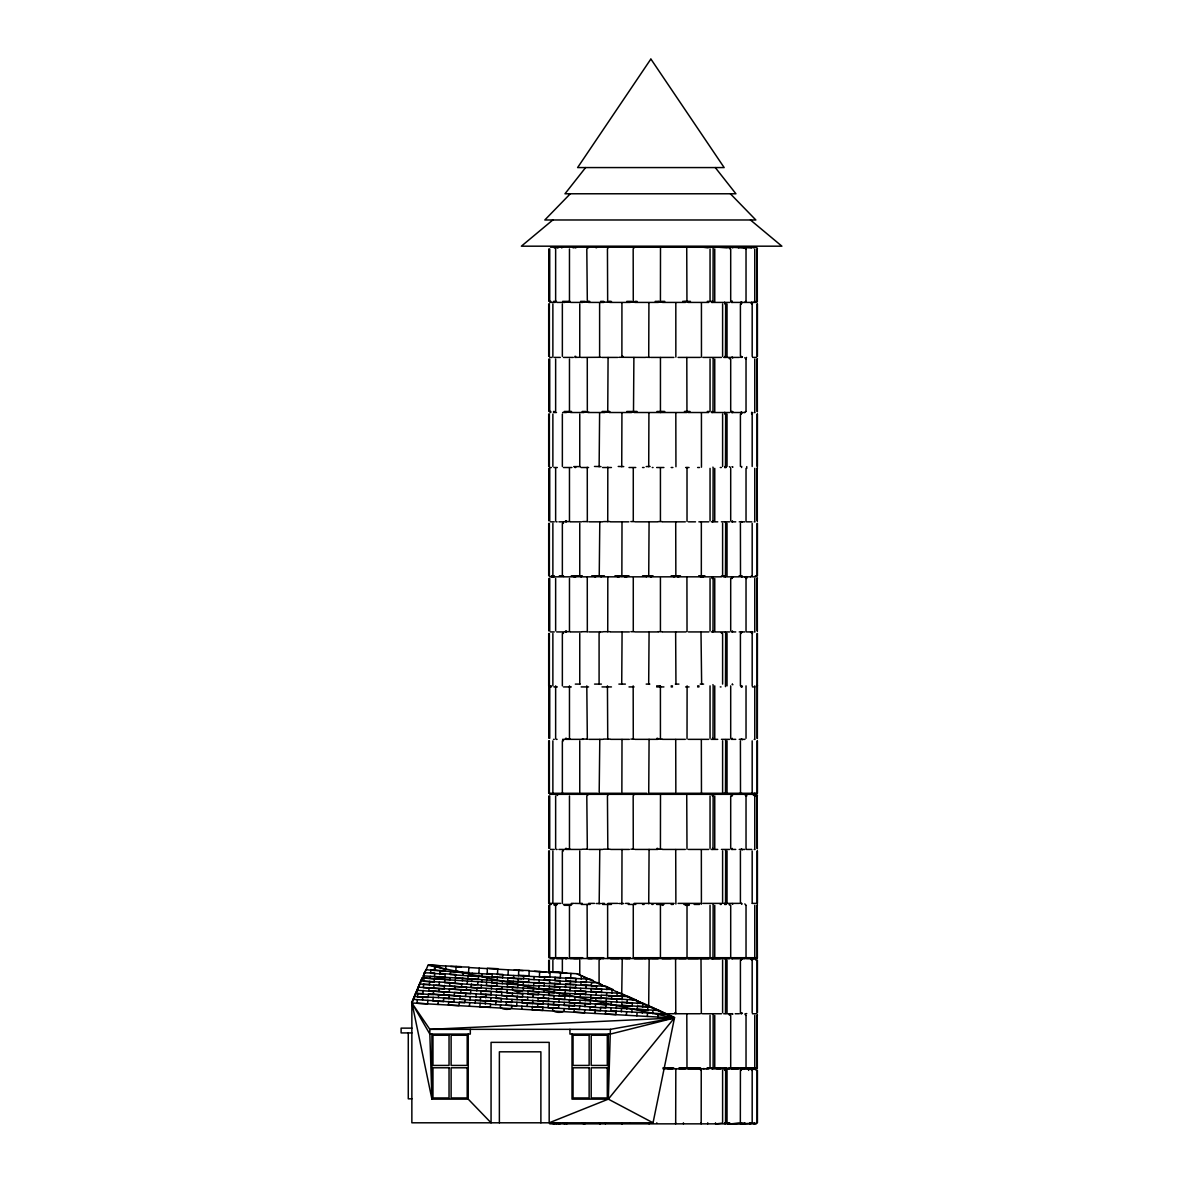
<?xml version="1.0" encoding="UTF-8"?>
<svg xmlns="http://www.w3.org/2000/svg" width="1183" height="1183" viewBox="0 0 1183 1183"><rect width="100%" height="100%" fill="white"/><g stroke="black" fill="none" stroke-linecap="round" stroke-linejoin="round"><path stroke-width="1.5" d="M660.425 467.699L660.425 521.319M660.425 577.792L660.425 631.411M660.425 904.611L660.425 958.23M423.277 975.738L425.88 969.705L434.841 970.518C431.706 960.108 447.618 974.836 445.636 966.127M435.152 965.624L435.078 966.703M440.239 965.816L429.784 964.84L433.229 965.831M455.766 971.864L455.839 970.681L463.189 972.722L430.893 969.735L430.568 973.239L445.119 974.26M456.106 966.822L468.882 967.088L468.557 973.018M585.289 1000.3L643.833 1003.539L674.561 1017.498L653.046 1122.8L411.861 1122.8L411.861 1002.962L428.054 965.18L461.193 966.644M478.686 976.581L450.339 974.615L450.531 971.45L468.586 972.544M472.239 973.225L472.061 975.65M478.893 973.579L479.189 968.138M482.191 973.757L482.028 976.818M486.938 977.084L486.775 979.982M487.115 974.023L487.426 968.138L497.777 968.729L497.451 974.585M492.054 977.365L492.246 973.831M497.318 977.188L497.126 980.663M502.627 977.942L502.819 974.408L487.13 973.55M507.684 981.284L507.877 977.942L518.331 978.504M508.025 975.162L508.306 969.809L489.126 968.714M513.363 981.313L513.185 984.049M513.511 978.533L513.673 975.472M518.139 981.86L518.331 978.326L528.786 978.888L528.594 982.422M518.479 975.724L518.79 969.942M523.211 985.202L523.404 981.668M523.537 979.08L523.729 975.546M528.269 988.293L528.431 985.395M528.934 976.286L529.245 970.533L514.117 970.134M533.666 985.764L533.829 982.615L544.284 983.177L544.121 986.341M533.991 979.642L534.154 976.581M539.049 982.984L539.226 979.923M539.389 976.862L539.67 971.509M575.322 991.103L538.753 988.456M543.973 988.929L543.781 992.3M544.446 980.204L544.638 976.67L560.328 977.528M545.747 971.953L534.45 971.302M549.178 989.683L549.37 986.149M549.504 983.561L549.696 980.027M554.428 989.491L554.236 992.981L496.668 988.751L496.461 992.256M554.576 986.903L554.768 983.369M555.093 977.232L554.901 980.766L586.265 982.467L586.443 979.406M556.306 972.086L566.834 973.151M559.633 990.245L559.825 986.711M559.958 984.123L560.15 980.589L544.476 979.731M560.298 977.986L560.609 972.337L550.154 971.731L549.844 977.335L539.389 976.759M565.134 993.616L565.326 990.082M565.459 987.494L565.651 983.96L575.677 984.507L575.485 988.042M565.799 981.358L565.992 977.823L576.003 978.371L575.81 981.905M569.186 1005.358L568.993 1008.877L579.478 1009.483L579.7 1005.964L506.442 1001.661L506.235 1005.239L516.69 1005.846L516.912 1002.267M569.511 999.339L569.319 1002.8L590.317 1004.056L590.524 1000.626L569.481 999.812M569.644 996.87L569.807 993.868M569.969 990.807L570.162 987.273M570.31 984.685L570.502 981.151M570.635 978.548L570.916 973.387M575.145 994.164L575.337 990.629L585.792 991.191L585.6 994.726M580.217 997.506L580.409 993.986M580.542 991.384L580.705 988.323M580.883 985.262L581.06 981.727L591.53 982.289L591.337 985.823L605.43 986.09L613.105 989.58L570.147 987.746M581.208 979.125L581.385 975.753M585.437 997.801L585.26 1000.774M585.94 988.604L586.132 985.069M590.672 998.082L590.835 994.918M590.997 991.945L591.189 988.411L601.644 988.988L601.452 992.522M595.907 998.275L595.729 1001.41M596.055 995.302L596.247 991.768M596.395 989.165L596.557 986.016L586.103 985.439M600.949 1001.705L600.801 1004.219M601.127 998.644L601.319 995.11L622.228 996.249L622.036 999.783M601.792 986.385L601.866 985.055M606.184 1001.986L606.376 998.467M606.509 995.864L606.687 992.803M606.849 989.742L606.983 987.376M611.419 1002.178L611.241 1005.313M611.581 999.117L611.774 995.672M611.907 993.084L612.069 990.023M616.639 1002.563L616.831 999.029M616.964 996.426L617.215 992.019M621.696 1005.905L621.888 1002.371L632.343 1002.947L632.151 1006.482M626.96 1005.727L626.753 1009.217M627.094 1003.125L627.256 1000.064M632.491 1000.345L632.565 998.999M637.223 1009.824L637.415 1006.289L647.87 1006.851L647.678 1010.386M637.548 1003.687L637.681 1001.321M642.473 1009.631L642.265 1013.121M642.606 1007.044L642.783 1003.983M652.898 1010.666L652.735 1013.727M657.778 1017.04L657.94 1014.023M663.19 1014.304L663.264 1012.944M411.876 1002.489L431.913 1099.14L468.231 1099.14L491.063 1122.8L491.063 1042.356L549.178 1042.356L549.178 1122.8L608.328 1099.14L674.34 1017.986L576.949 973.742L551.662 972.293M443.448 1001.587L432.978 1000.981L433.2 997.343L454.124 998.585L453.917 1002.105L413.237 999.369M417.717 993.705L433.362 994.652M449.851 982.585L421.296 981.018M422.642 977.897L434.338 978.844M422.553 999.916L422.76 996.737M423.78 978.06L423.958 974.94M415.425 993.395L422.982 993.557M433.555 991.472L416.771 990.275M423.573 984.478L444.409 985.823M461.074 989.742L449.466 989.018L449.259 992.345L428.823 990.718M429.133 987.554L428.793 991.191M419.462 984.034L429.444 984.389M429.754 981.225L429.414 984.862M430.065 978.06L430.257 976.3M433.2 997.343L414.065 996.515M433.762 988.308L433.954 985.143M434.146 981.994L423.78 981.284L424.253 974.274M438.242 1000.818L438.021 1004.456M438.435 997.653L438.612 994.681M438.804 991.517L438.997 988.544M439.204 985.025L439.381 982.26M439.573 979.125L439.736 976.448M478.716 976.108L478.302 979.435L455.396 977.942L455.603 974.511L439.913 973.417M443.832 995.273L444.024 992.019M444.793 979.598L496.993 982.881L496.801 986.252M448.682 1001.897L464.608 1002.814L465.052 999.221L443.64 998.437M460.217 996.263L428.512 993.883L428.172 997.52L417.51 996.899L417.747 993.232M425.51 978.208L450.043 979.494M454.316 995.435L433.377 994.371L433.584 991.014M454.701 989.343L454.878 986.223M475.995 984.833L444.601 982.703L444.823 979.125M459.817 998.91L460.246 995.79M460.645 993.143L470.509 993.735L470.804 990.171L461.089 989.565L460.66 992.862L433.584 991.191M476.749 990.925L477.163 987.864L449.644 986.164L449.851 982.777L461.888 983.872M462.657 977.942L462.302 980.855M463.041 975.029L463.396 972.485M465.451 996.574L465.88 993.365M466.309 989.89L466.708 987.184L435.699 985.262M467.122 984.138L467.522 981.225M467.847 978.755L468.276 975.384L521.792 978.977M470.243 996.766L469.962 999.975M471.307 984.522L539.966 989.18M471.81 978.533L471.559 981.52M475.078 1003.332L475.492 1000.212L485.503 1000.803L485.296 1004.027M475.921 997.106L476.335 994.001M477.178 987.494L501.932 989.58L502.124 986.607M477.592 984.478L477.962 981.979M490.339 1007.458L490.546 1003.849L459.403 1002.045L458.945 1005.654L448.49 1005.062L448.697 1001.424M480.328 1000.596L501.193 1001.824L501.4 998.26L480.579 997.003L480.328 1000.596L461.533 999.487M480.993 991.28L491.256 991.458L491.049 995.007M485.518 1000.434L511.766 1002.445L512.002 999.354M574.982 997.195L574.805 1000.138L454.509 992.478L454.302 995.909L485.71 997.313M485.902 994.208L485.681 997.787M486.095 991.132L486.243 988.559M490.694 1001.202L490.901 997.624M491.403 988.884L491.61 985.424M491.891 980.323L491.744 982.984L538.886 986.045M495.751 1004.633L495.958 1001.04M496.283 995.317L496.106 998.408L525.799 1000.182M501.001 1004.929C496.594 1010.045 515.049 1011.361 511.529 1005.446M506.827 995.495L506.605 999.043M510.642 993.158L507.004 992.448M507.522 984.108L518.006 984.404L528.372 986.607M512.239 996.293L512.476 993.262M517.282 996.13L517.075 999.665M601.289 995.495L549.03 992.167L548.823 995.554L564.942 996.101L564.646 999.517L553.881 998.851L554.088 995.406L517.474 993.114M517.622 990.6L517.444 993.572M522.309 999.975L651.522 1007.029M522.679 993.912L496.49 991.783M523.034 988.027C526.509 993.276 508.941 992.493 512.949 987.258M527.381 1002.888L527.16 1006.452M527.559 999.827L527.722 997.254M528.091 991.28L538.546 991.96M532.394 1006.748L542.849 1007.354M532.587 1003.672L522.117 1003.051L522.339 999.502M532.956 997.476L533.149 994.474M533.341 991.147L533.489 988.737M537.644 1006.585L537.821 1003.879M538.191 997.89L548.646 998.526M543.426 997.92L543.603 995.125M548.276 1004.589L558.746 1005.21M553.348 1007.487C548.823 1013.447 567.322 1014.097 563.862 1008.581M553.54 1004.426L553.703 1001.764M558.938 1002.075L559.13 998.703M608.254 995.953L628.469 996.559L636.158 1000.049L559.322 995.746M564.395 1002.504L564.128 1005.52L574.435 1006.038L574.627 1003.021M579.7 1005.964L595.36 1007.369L595.567 1003.894L606.007 1005.003M579.847 1003.421L580.04 1000.448M584.713 1009.779L584.52 1012.84L574.066 1012.145L574.258 1009.084M585.112 1003.273L584.905 1006.748M590.125 1007.058L605.829 1007.975L606.036 1004.53M595.212 1009.927L594.99 1013.447M616.106 1011.598L490.516 1004.323M666.887 1014.008L610.901 1010.829M668.247 1017.631L668.306 1015.236M435.078 966.615L434.856 970.415L438.331 970.696M434.146 981.89L434.368 978.371M439.884 973.89L440.091 970.444M443.448 1001.498L443.669 997.964M444.438 985.365L444.216 988.973L423.366 987.657L423.603 984.005M445.148 973.786L444.926 977.262L434.472 976.567L434.693 973.062L424.313 972.81M445.444 968.833L445.296 971.332L440.076 970.829M450.693 966.511L461.163 967.117M448.875 998.748L449.096 995.11M450.013 979.968L450.161 977.602M455.056 983.413L455.278 979.879M486.642 982.141L486.435 985.543L496.83 985.779M502.302 983.738L502.464 981.003L573.873 984.877M506.989 992.921L507.196 989.446M507.551 983.65L507.344 986.962L517.814 987.583L518.006 984.404M521.733 1009.247L521.925 1006.141M522.709 993.439L522.487 996.929L501.562 995.642L501.784 992.123L418.117 987.154M528.121 990.807L527.914 994.238L538.369 994.888L538.576 991.487M532.424 1006.275L532.202 1009.853L542.672 1010.445L542.879 1006.881M532.794 1000.138L532.587 1003.568L543.056 1004.19L543.234 1001.143M538.206 997.609L537.999 1000.922L548.468 1001.543L548.661 998.245M538.723 989.106L538.916 985.587L575.515 987.568M548.306 1004.116L548.084 1007.665L558.553 1008.271L558.76 1004.737M559.293 996.219L559.485 992.892M590.154 1006.585L589.947 1010.09L600.417 1010.696L600.624 1007.206L659.197 1010.519M605.666 1010.533L605.459 1014.038L615.914 1014.644L616.136 1011.14M610.872 1011.302L611.064 1008.286M616.284 1008.596L616.476 1005.58M621.341 1011.909L621.519 1008.907M626.384 1015.236L626.576 1012.204M631.811 1012.515L631.988 1009.528M636.853 1015.842L637.031 1012.811M647.323 1016.434L647.5 1013.432M656.905 1123.199L656.787 1122.8M417.333 999.605L417.096 1003.258L427.551 1003.864L427.891 1000.226M417.924 990.526L418.057 988.618M422.952 994.016L423.189 990.378M675.937 466.738L675.818 412.971M757.224 301.369L757.224 248.962L757.312 301.769M757.224 411.462L757.224 359.055L757.357 411.743M757.224 520.786L757.224 468.379L757.312 521.185M757.224 630.894L757.224 578.472L757.357 631.16M757.416 633.467L757.357 738.562M757.224 848.388L757.224 795.982L757.312 848.788M757.224 957.712L757.224 905.306L757.357 957.979M757.224 1067.805L757.224 1015.398L757.312 1068.205M455.81 971.154L456.135 966.348M480.135 1003.243L479.884 1006.851L490.368 1006.984M481.023 990.822L480.771 994.371L491.078 994.533M481.451 984.729L481.215 988.219L471.041 987.465L471.337 984.049M481.629 982.245L481.821 979.672M660.454 357.517L660.439 412.379M469.414 1006.26L469.681 1003.11M753.926 957.712L753.379 958.541M753.926 1067.805L753.231 1068.722M755.833 793.423L755.138 794.192M563.256 523.374L563.611 522.472M563.256 633.467L563.611 632.58M563.256 740.869L563.611 739.981M563.256 850.976L563.611 850.089M745.867 301.369L744.699 302.375M745.867 411.462L744.699 412.483M745.867 957.712L745.246 958.541M745.867 1067.805L745.083 1068.722M660.498 794.207L660.425 848.921M751.796 575.781L750.628 576.742M751.767 793.423L750.85 794.192M461.474 986.844L461.902 983.591M687.027 521.422L687.012 467.492M687.027 631.53L686.924 577.215M687.027 738.931L687.101 685.874M687.027 958.348L687.012 904.404M675.877 904.019L675.715 849.557M633.275 467.699L633.275 521.319M633.275 577.792L633.275 631.411M633.275 904.611L633.275 958.23M660.498 247.188L660.425 301.887M686.998 849.128L686.731 794.34M686.998 1068.545L686.805 1013.861M675.848 357.103L675.818 302.863M675.848 576.52L675.715 521.954M675.848 794.03L675.715 739.464M621.933 302.685L621.888 357.192M621.933 412.793L621.74 466.738M607.618 904.404L607.663 958.452M648.92 302.685L648.728 356.763M648.92 412.793L648.713 466.738M686.953 302.197L686.731 247.306M686.953 412.305L686.805 357.517M725.534 904.019L725.667 850.976A1.774 1.05 -90 0 0 725.356 849.719M725.534 1123.436L725.667 1070.393A1.774 1.05 -90 0 0 725.356 1069.136M722.103 575.781L721.216 576.298M713.009 302.109L713.157 248.962A1.774 0.828 -90 0 0 712.92 247.705M713.009 412.216L713.157 359.055A1.774 0.828 -90 0 0 712.92 357.798M713.009 521.526L713.157 468.379A1.774 0.828 -90 0 0 712.92 467.122M713.009 631.633L713.157 578.472A1.774 0.828 -90 0 0 712.92 577.215M713.009 739.035L713.157 685.874A1.774 0.828 -90 0 0 712.92 684.617M713.009 849.128L713.157 795.982A1.774 0.828 -90 0 0 712.92 794.725M713.009 958.452L713.157 905.306A1.774 0.828 -90 0 0 712.92 904.034M424.386 972.633L423.558 975.857L502.464 981.003M411.566 1002.844L422.154 977.794L411.861 1002.962L674.34 1017.986L610.398 1034.075L569.94 1034.075L569.94 1029.343M622.007 521.954L621.859 576.52M622.081 631.929L621.726 684.07M622.007 739.464L621.859 794.03M622.007 849.557L621.859 904.123M576.949 973.742L589.888 979.494M597.74 982.6L591.5 982.762M649.083 631.929L648.683 684.07M649.083 739.331L648.728 793.689M675.774 1013.609L675.582 958.644M701.46 357.103L701.43 302.863M701.46 467.196L701.43 412.971M701.46 794.03L701.342 739.612M729.083 1123.199L728.003 1123.85M756.174 247.306L550.524 247.188M756.174 794.34L756.706 794.562A1.804 1.804 0 0 0 755.612 794.192L755.612 795.982M752.181 302.404L752.418 303.957M725.475 357.103L725.667 303.957A1.774 1.05 -90 0 0 725.356 302.685M725.475 467.196L725.667 414.05A1.774 1.05 -90 0 0 725.356 412.793M557.104 795.523L557.829 794.725M725.475 576.52L725.667 523.374A1.774 1.05 -90 0 0 725.356 522.117M725.475 686.628L725.667 633.467A1.774 1.05 -90 0 0 725.356 632.21M725.475 794.03L725.667 740.869A1.774 1.05 -90 0 0 725.356 739.612M752.181 958.748L752.418 960.285M725.475 1013.447L725.667 960.285A1.774 1.05 -90 0 0 725.356 959.029M752.181 1068.855L752.418 1070.393M607.811 467.122L607.737 521.614M607.811 577.215L607.737 631.722M587.108 904.404L587.33 958.541M649.083 521.821L648.728 576.18M739.597 575.781L738.813 576.18M649.083 849.424L648.728 903.782M739.508 793.423L738.813 793.689M701.401 904.211L701.342 849.719M755.745 1123.199L754.798 1123.82M650.783 59.15L577.615 167.572L724.159 167.572L650.975 59.15M622.243 958.57L621.726 994.622M585.615 167.572L564.986 193.775L735.915 193.775L715.286 167.572M746.384 576.934L746.754 578.472M575.663 247.868L576.594 247.232M587.271 357.976L587.33 412.305M587.271 467.3L587.33 521.614M587.271 577.393L587.33 631.722M701.327 576.683L701.342 522.117M701.327 1013.609L701.001 958.644M649.171 958.644L648.683 1005.476M599.618 302.685L599.618 357.266M599.618 412.793L599.13 466.738M751.649 1123.199L750.14 1123.835M596.114 247.868L597.341 247.188M570.295 193.775L544.816 219.979L755.848 219.979L730.369 193.775M608.077 357.517L607.737 412.305M561.6 247.868L562.738 247.232M745.024 1123.539L744.344 1122.8M599.796 521.954L599.234 576.298M599.796 739.464L599.175 793.689M599.796 849.557L599.175 903.782M552.816 219.979L521.378 246.182L781.889 246.182L750.451 219.979M633.896 357.517L633.496 412.305M741.83 1123.82L741.726 1122.8M557.592 247.868L559.086 247.232M599.988 631.929L599.086 633.467L599.086 684.07M554.25 247.868L556.454 247.188M741.904 1123.82L752.403 1123.199M732.44 412.483L732.957 411.876L732.233 412.512L732.381 411.462L731.168 411.462M732.44 521.807L732.381 520.786M732.44 631.899L732.381 630.894M732.44 958.718L732.381 957.712M732.44 1068.826L732.381 1067.805M634.236 794.266L633.171 795.982L633.275 848.921M741.105 686.924L742.406 686.288L741.593 686.924M741.83 794.296L741.726 793.275M741.83 904.389L741.593 903.383M573.075 247.868L576.609 247.188M756.617 302.375L754.207 302.419M756.617 958.718L754.015 958.762M756.617 1068.826L746.458 1068.855M600.417 958.57L599.086 960.285L599.086 983.783M721.6 1123.199L716.395 1123.835M555.034 247.868L559.559 247.188M740.721 357.414L742.406 356.763L741.593 357.414M608.535 247.188L607.441 248.962L607.663 302.109M608.535 794.207L607.441 795.982L607.825 849.305M728.092 1123.835L728.063 1122.8M588.513 794.266L586.798 795.982L587.33 849.217M750.554 632.062L752.418 633.467L752.403 631.929M634.428 247.188L633.171 248.962L633.275 301.887M741.815 686.924L741.593 685.874M752.58 357.37L756.336 357.414M752.447 686.924L754.813 686.924M752.447 1013.742L756.336 1013.742M738.813 1123.199L730.591 1123.835M753.985 1123.835L753.852 1122.8M431.913 1034.075L431.913 1099.14L429.843 1034.075L411.861 1002.962L429.843 1029.343L610.398 1029.343L674.34 1017.986L428.157 965.224M746.754 1013.624L745.911 1013.624M588.809 247.188L586.798 248.962L587.33 302.197M743.486 1123.199L731.641 1123.835M732.233 302.419L732.233 301.369M732.233 739.345L732.233 738.296M732.233 849.438L732.233 848.388M741.726 357.414L741.593 356.364M741.593 467.507L741.726 466.457M741.593 576.831C743.308 575.677 741.327 577.6 741.593 575.781M752.329 576.831L756.085 576.831M674.34 1017.986L429.843 1029.343L429.843 1034.075L470.316 1034.075L470.316 1029.343M724.78 1068.619L724.587 1070.393M712.462 794.207L712.462 795.982L712.491 794.207M549.829 301.369L550.849 301.369M553.511 301.369L556.483 301.369M562.605 301.369L570.029 301.369M580.557 301.369L585.156 301.369M587.64 301.369L588.483 301.369M588.853 301.369L589.785 301.369M600.594 301.369L603.774 301.369M608.772 301.369L609.718 301.369M610.147 301.369L611.182 301.369M626.783 301.369L631.633 301.369M635.034 301.369L637.046 301.369M655.205 301.369L658.132 301.369M658.458 301.369L659.256 301.369M661.534 301.369L664.757 301.369M682.65 301.369L684.114 301.369M684.439 301.369L685.312 301.369M685.548 301.369L690.458 301.369M707.301 301.369L708.898 301.369M710.939 301.369L712.654 301.369L712.654 302.419M731.168 301.369L732.381 301.369M754.207 301.369L755.035 301.369M564.261 302.183L570.088 302.168M582.08 302.168L589.03 302.168M603.552 302.168L611.729 302.168M629.149 302.168L634.206 302.168M658.443 302.168L663.855 302.168M549.829 302.419L555.226 302.419M556.794 302.419L564.912 302.419M570.561 302.419L582.775 302.419M588.483 302.419L603.774 302.419M609.718 302.419L630.317 302.419M634.798 302.419L658.458 302.419M662.406 302.419L685.548 302.419M688.003 302.419L708.898 302.419M711.367 302.419L729.63 302.419M731.168 302.419L753.704 302.419M574.894 356.364L575.766 356.364M622.14 356.364L622.968 356.364M549.755 357.414L552.106 357.414M553.925 357.414L560.313 357.414M563.433 357.414L573.297 357.414M574.894 357.414L580.158 357.281M580.986 357.414L600.979 357.281M602.029 357.414L617.674 357.414M618.886 357.281L645.563 357.414M646.184 357.281L650.118 357.414M650.872 357.414L673.911 357.414M678.081 357.414L700.203 357.414M702.865 357.414L721.541 357.414M723.7 357.414L739.345 357.414M744.832 357.65L745.867 359.055L746.517 357.414M550.036 411.462L550.849 411.462M553.511 411.462L554.265 411.462M564.232 411.462L571.552 411.462M582.184 411.462L585.718 411.462M602.132 411.462L609.718 411.462M626.783 411.462L629.341 411.462M629.829 411.462L634.591 411.462M635.034 411.462L635.951 411.462M636.306 411.462L637.046 411.462M656.979 411.462L657.778 411.462M658.458 411.462L661.903 411.462M662.14 411.462L663.012 411.462M663.338 411.462L664.757 411.462M684.439 411.462L685.312 411.462M685.548 411.462L690 411.462M707.301 411.462L708.78 411.462M711.929 411.462L712.654 412.512M564.38 412.276L570.088 412.276M582.376 412.276L589.03 412.276M603.552 412.276L609.984 412.276M629.149 412.276L634.206 412.276M658.443 412.276L662.051 412.276M550.036 412.512L550.849 412.512M553.511 412.512L556.483 412.512M562.605 412.512L566.45 412.512M570.517 412.512L583.973 412.512M587.936 412.512L604.853 412.512M609.334 412.512L631.633 412.512M634.236 412.512L686.746 412.512L686.746 411.462M688.003 412.512L708.78 412.512M711.367 412.512L729.615 412.512M731.168 412.512L744.965 412.512M752.403 412.512L752.418 414.05M754.207 412.512L755.079 412.512M573.725 466.59L580.158 466.59M594.472 466.457L600.979 466.59M618.221 466.457L623.752 466.59M646.184 466.59L650.118 466.457M549.755 467.507L551.352 467.507M553.955 467.507L557.326 467.507M563.433 467.507L571.907 467.507M574.894 467.507L575.766 467.507M580.986 467.507L588.587 467.507M602.561 467.507L611.448 467.507M629.001 467.507L635.774 467.507M642.532 467.507L644.084 467.507M652.262 467.507L653.031 467.507M656.654 467.507L663.914 467.507M671.16 467.507L672.876 467.507M685.622 467.507L689.053 467.507M697.615 467.507L699.537 467.507M720.255 467.507L721.379 467.507M724.632 467.507L726.229 467.507M565.651 520.786L566.45 520.786M564.705 521.585L570.088 521.585M587.463 521.585L582.775 521.599M603.552 521.585L609.984 521.585M630.835 521.585L634.206 521.585M658.443 521.585L662.051 521.585M550.509 521.836L554.265 521.836M556.04 521.836L557.089 521.836M558.923 521.836L563.626 521.836M565.651 521.836L566.45 521.836M570.561 521.836L581.607 521.836M588.853 521.836L602.679 521.836M610.635 521.836L628.824 521.836M635.034 521.836L657.778 521.836M662.406 521.836L685.312 521.836M688.402 521.836L695.515 521.836M698.872 521.836L708.78 521.836M711.367 521.836L717.741 521.836M721.423 521.836L729.615 521.836M731.375 521.836L735.752 521.836M739.227 521.836L744.95 521.836M746.458 521.836L751.796 521.836M754.207 521.836L755.079 521.836M551.352 575.781L554.309 575.781M559.352 575.781L563.004 575.781M571.3 575.781L580.469 575.781M580.809 575.781L582.302 575.781M591.722 575.781L604.409 575.781M614.953 575.781L620.528 575.781M622.14 575.781L629.001 575.781M642.532 575.781L647.5 575.781M649.807 575.781L653.031 575.781M671.16 575.781L674.798 575.781M677.06 575.781L680.476 575.781M698.665 575.781L699.537 575.781M699.789 575.781L704.905 575.781M723.197 575.781L725.031 575.781L725.031 576.831M741.726 575.781L740.499 575.781L740.41 523.374M755.286 575.781L756.085 575.781M551.485 576.698L554.206 576.698M573.725 576.698L581.415 576.712M594.561 576.698L601.422 576.698M617.275 576.698L626.99 576.698M646.184 576.698L651.626 576.698M673.571 576.698L678.924 576.698M700.247 576.698L703.604 576.698M745.911 578.472L745.911 576.712L746.754 576.698M549.755 576.831L562.502 576.831M563.433 576.831L575.766 576.831M580.809 576.831L595.685 576.831M600.816 576.831L619.241 576.831M624.491 576.831L646.436 576.831M650.339 576.831L674.443 576.831M677.519 576.831L700.513 576.831M702.436 576.831L721.541 576.831M723.197 576.831L739.345 576.831M740.499 576.831L751.101 576.831M565.651 630.894L566.45 630.894M564.705 631.692L570.088 631.692M582.376 631.692L587.463 631.692M603.552 631.692L609.984 631.692M630.835 631.692L634.206 631.692M658.443 631.692L662.051 631.692M741.149 633.467L741.149 631.692M752.418 631.692L751.649 631.692L752.492 631.929M550.509 631.929L554.265 631.929M556.675 631.929L563.626 631.929M565.651 631.929L566.45 631.929M570.561 631.929L581.607 631.929M588.853 631.929L602.679 631.929M610.635 631.929L629.341 631.929M635.034 631.929L658.132 631.929M662.406 631.929L685.963 631.929M688.402 631.929L708.898 631.929M711.367 631.929L729.615 631.929M731.375 631.929L735.752 631.929M739.227 631.929L744.95 631.929M746.458 631.929L751.796 631.929M754.207 631.929L755.079 631.929M575.322 684.099L580.158 684.099M594.561 684.099L601.422 684.099M618.886 684.099L625.378 684.099M646.184 684.099L649.807 684.099M675.36 684.099L678.924 684.099M700.247 684.099L703.604 684.099M551.352 685.874L549.755 685.874L549.725 738.296M656.654 685.874L660.277 685.874M671.16 685.874L672.476 685.874M697.615 685.874L698.976 685.874M549.755 686.924L551.352 686.924M553.955 686.924L557.326 686.924M563.492 686.924L571.3 686.924M581.193 686.924L588.587 686.924M602.029 686.924L611.448 686.924M629.001 686.924L634.073 686.924M656.654 686.924L663.914 686.924M671.16 686.924L672.476 686.924M685.622 686.924L689.053 686.924M697.615 686.924L698.976 686.924M720.255 686.924L721.038 686.924M565.651 738.296L566.45 738.296M656.979 738.296L657.778 738.296M564.705 739.094L570.088 739.094M582.376 739.094L587.463 739.094M603.552 739.094L609.984 739.094M630.835 739.094L634.206 739.094M658.443 739.094L662.051 739.094M553.511 739.345L554.265 739.345M556.04 739.345L557.089 739.345M562.605 739.345L563.626 739.345M565.651 739.345L570.029 739.345M570.517 739.345L581.607 739.345M582.184 739.345L583.367 739.345M588.853 739.345L602.679 739.345M610.635 739.345L629.341 739.345M635.034 739.345L657.778 739.345M662.406 739.345L685.312 739.345M688.402 739.345L708.78 739.345M711.116 739.345L717.741 739.345M721.423 739.345L729.615 739.345M731.375 739.345L735.752 739.345M739.227 739.345L744.965 739.345M754.207 739.345L755.079 739.345M549.755 793.275L563.004 793.275M563.433 793.275L578.546 793.275M580.809 793.275L597.415 793.275M600.195 793.275L620.528 793.275M622.968 793.275L646.835 793.275M649.807 793.275L674.798 793.275M677.06 793.275L721.541 793.275M723.197 793.275L739.345 793.275M756.351 793.275L740.499 793.275L740.41 740.869M549.755 794.325L756.351 794.325L756.292 795.982M746.636 794.444L746.754 795.982M565.651 848.388L566.45 848.388M656.979 848.388L657.778 848.388M564.705 849.187L570.088 849.187M582.376 849.202L587.463 849.187M603.552 849.187L609.984 849.187M630.835 849.187L634.206 849.187M658.443 849.187L662.051 849.187M550.509 849.438L554.265 849.438M556.04 849.438L557.089 849.438M558.923 849.438L563.626 849.438M565.651 849.438L570.029 849.438M570.517 849.438L581.607 849.438M588.853 849.438L602.679 849.438M610.635 849.438L629.341 849.438M635.034 849.438L657.778 849.438M662.406 849.438L685.312 849.438M688.402 849.438L708.78 849.438M711.116 849.438L717.741 849.438M721.423 849.438L729.615 849.438M731.375 849.438L735.752 849.438M739.227 849.438L744.95 849.438M746.458 849.438L751.796 849.438M754.207 849.438L755.079 849.438M549.755 903.383L552.446 903.383M553.955 903.383L560.698 903.383M571.3 903.383L574.066 903.383M574.894 903.383L580.158 903.516M580.986 903.383L582.302 903.383M588.587 903.383L594.472 903.383M596.158 903.516L600.979 903.516M602.029 903.383L604.409 903.383M607.929 903.383L617.674 903.383M618.886 903.516L623.752 903.516M625.585 903.383L629.001 903.383M634.073 903.383L650.118 903.383M650.591 903.383L674.192 903.383M678.081 903.383L700.38 903.383M702.865 903.383L721.541 903.383M723.7 903.383L739.345 903.383M740.602 903.383L741.726 903.383M752.344 903.383L756.336 903.383M549.755 904.433L551.352 904.433M553.955 904.433L557.326 904.433M563.433 904.433L571.907 904.433M581.193 904.433L590.154 904.433M602.561 904.433L611.448 904.433M628.247 904.433L635.774 904.433M642.532 904.433L644.084 904.433M651.892 904.433L653.031 904.433M656.654 904.433L663.914 904.433M671.16 904.433L673.245 904.433M683.907 904.433L689.053 904.433M694.184 904.433L699.537 904.433M720.255 904.433L721.231 904.433M724.632 904.433L726.229 904.433M554.206 905.306L556.468 905.306M564.187 905.306L571.034 905.306M662.184 905.306L663.057 905.306M685.341 905.306L689.171 905.306M549.829 957.712L563.626 957.712M564.232 957.712L567.293 957.712M570.517 957.712L582.775 957.712M587.67 957.712L603.774 957.712M609.023 957.712L630.317 957.712M634.31 957.712L659.256 957.712M661.534 957.712L708.987 957.712M710.939 957.712L729.63 957.712M731.168 957.712L756.425 957.712M553.319 958.511L554.102 958.511M561.541 958.526L562.354 958.526M564.705 958.511L570.088 958.511M573.74 958.511L577.748 958.511M578.635 958.511L579.522 958.511M582.376 958.511L592.151 958.511M596.616 958.511L597.548 958.511M603.034 958.511L615.722 958.511M616.18 958.511L617.57 958.511M618.029 958.526L618.901 958.526M625.496 958.511L628.439 958.511M629.149 958.511L643.123 958.511M643.996 958.511L646.007 958.526M649.467 958.511L650.487 958.511M651.582 958.511L671.086 958.511M678.909 958.526L698.266 958.526M700.617 958.511L704.033 958.511M704.506 958.511L720.284 958.526M741.002 958.511L741.179 958.526A1.76 1.168 -90 0 1 742.185 959.206L742.185 959.206A1.789 1.479 -90 0 0 741.002 958.511L741.002 960.285M751.649 960.285L752.418 958.511M550.509 958.762L554.561 958.762M556.675 958.762L563.626 958.762M565.651 958.762L566.45 958.762M570.561 958.762L581.607 958.762M588.483 958.762L603.226 958.762M610.635 958.762L629.829 958.762M634.428 958.762L658.132 958.762M662.14 958.762L685.963 958.762M688.195 958.762L708.898 958.762M711.367 958.762L729.615 958.762M731.257 958.762L744.965 958.762M746.458 958.762L753.704 958.762M674.798 1012.707L675.597 1012.707M741.105 1012.707L741.593 1013.742L742.406 1013.106L740.854 1013.742M663.914 1013.742L673.911 1013.742M674.798 1013.742L700.203 1013.742M702.436 1013.742L721.541 1013.742M723.7 1013.742L731.597 1013.742M735.19 1013.742L739.345 1013.742M411.861 1028.131L401.111 1028.131L401.111 1032.922L411.861 1032.922M663.012 1067.805L673.704 1067.805M679.072 1067.805L700.558 1067.805M707.301 1067.805L708.987 1067.805M710.939 1067.805L714.059 1067.805M715.907 1067.805L726.954 1067.805M728.787 1067.805L729.63 1067.805M731.168 1067.805L756.425 1067.805M667.463 1068.604L672.831 1068.604M678.909 1068.604L699.419 1068.604M703.234 1068.619L704.329 1068.604M706.207 1068.604L713.142 1068.086L713.157 1015.398A1.774 0.828 -90 0 0 712.92 1014.142M716.425 1068.604L720.713 1068.619M724.026 1068.604L738.473 1068.619M741.002 1070.393L741.002 1068.619L750.406 1068.604M751.767 1068.604L755.626 1068.619M663.012 1068.855L685.548 1068.855M688.003 1068.855L708.898 1068.855M711.367 1068.855L729.615 1068.855M731.168 1068.855L744.965 1068.855M411.861 1098.83L408.268 1098.83L408.268 1032.922M724.632 1122.8L725.031 1123.85M744.979 1123.539L744.699 1122.8M549.755 1123.85L756.351 1123.85M729.926 247.188L746.015 247.868M738.177 247.306L751.412 247.868M718.037 247.188L727.308 247.868M702.924 247.188L708.173 247.868M559.455 1123.835L556.306 1123.199M518.509 975.25L528.964 975.827M463.396 972.737L492.232 974.304M499.241 974.688L544.609 977.143M555.064 977.705L590.066 979.11L593.141 980.515M492.084 976.892L502.657 977.469M565.829 980.899L575.84 981.432M528.771 979.361L549.681 980.485M518.169 981.387L528.624 981.949M549.533 983.088L559.988 983.65M580.897 984.788L591.352 985.35M507.699 981.003L518.154 981.579M575.648 984.966L586.103 985.543M549.341 986.622L559.796 987.184M539.995 988.722L569.999 990.348M591.027 991.487L601.482 992.049M577.053 991.191L620.705 993.262L628.38 996.751M575.175 993.69L585.629 994.267M601.141 998.171L622.051 999.31M590.672 997.979L601.127 998.556M621.726 1005.446L632.18 1006.008M637.238 1009.35L647.692 1009.927M468.852 967.546L487.411 968.611M523.182 970.666L508.306 969.809M529.215 971.006L550.125 972.204M751.649 958.511L752.492 958.748M584.594 1122.8L584.594 1123.85L581.829 1123.199M434.338 978.74L444.793 979.494M745.911 247.173L746.71 247.41M553.733 1123.835L552.017 1123.199M743.56 247.188L745.867 248.962M600.018 1123.835L599.086 1122.8M564.439 1123.82L563.374 1123.199M754.089 1068.678L755.76 1069.935M556.187 1123.82L555.256 1123.199M752.196 247.232L753.453 247.868M737.734 247.232L738.798 247.868M566.465 1123.776L565.829 1123.199M584.225 1123.776L583.352 1123.199M729.393 466.649L730.458 467.492M729.127 248.282L730.192 248.962M729.127 358.375L730.192 359.055M729.127 904.611L730.192 905.306M729.127 1014.718L730.192 1015.398M597.652 982.792L602.265 984.892M636.07 1000.241L643.744 1003.731M651.434 1007.221L674.473 1017.691M628.291 996.944L643.656 1003.923M721.26 632.787L722.103 633.467M750.554 958.881L751.767 960.064M750.554 1068.974L751.678 1069.935M756.321 247.306L756.706 247.543A1.804 1.804 0 0 0 755.612 247.173M653.046 1122.8L608.328 1099.14L572.01 1099.14L572.01 1034.075M746.71 794.444L745.911 794.192L745.911 795.982M744.832 577.067L745.674 577.792M744.832 794.562L745.778 795.523M744.832 903.886L745.867 905.306M744.832 1013.979L745.867 1015.398M750.865 302.685L751.678 303.484M587.33 739.124L586.798 685.874M753.009 794.562L753.852 795.523M563.714 576.52L563.256 575.781M701.001 631.826L701.637 684.07M621.977 1123.776L621.726 1122.8M607.737 739.124L607.441 685.874M751.323 247.705L751.161 247.543A1.76 1.641 -88.1 0 0 750.17 247.173M755.36 959.206L755.833 960.064M701.238 1068.974L701.179 1123.82L701.031 1122.8M675.641 631.929L675.951 684.07M633.275 738.813L633.171 685.874M675.818 1069.314L675.685 1123.82L675.597 1122.8M629.874 1123.199L630.007 1122.8M648.683 1122.8L649.097 1123.835L649.156 1122.8M660.425 738.813L660.41 685.874M757.416 303.957L757.416 356.364M757.416 414.05L757.416 466.457M757.416 523.374L757.416 575.781M757.416 740.869L757.416 793.275M757.416 850.976L757.416 903.383M757.416 960.285L757.416 1012.707M757.416 1070.393L757.416 1122.8M757.15 303.957L757.15 356.364M757.15 414.05L757.15 466.457M757.15 523.374L757.15 575.781M757.15 633.467L757.224 738.296M757.15 740.869L757.15 793.275M757.15 850.976L757.15 903.383M757.15 960.285L757.15 1012.707M757.15 1070.393L757.15 1122.8M754.769 248.962L754.769 301.369M754.769 359.055L754.769 411.462M754.769 468.379L754.769 520.786M754.769 578.472L754.769 630.894M754.769 685.874L754.769 738.296M754.769 795.982L754.769 848.388M754.769 905.306L754.769 957.712M754.769 1015.398L754.769 1067.805M754.429 793.275L754.429 794.325M754.429 1122.8L754.429 1123.85M752.181 303.957L752.181 356.364M752.181 414.05L752.181 466.457M752.181 523.374L752.181 575.781M752.181 633.467L752.181 685.874M752.181 740.869L752.181 793.275M752.181 850.976L752.181 903.383M752.181 960.285L752.181 1012.707M752.181 1070.393L752.181 1122.8M751.649 302.183L751.649 303.957M751.649 412.276L751.649 414.05M751.649 1068.619L751.649 1070.393M749.904 1122.8L749.904 1123.85M748.617 1068.619L748.617 1070.393M746.754 466.605L746.754 468.379M746.029 248.962L746.029 301.369M746.029 359.055L746.029 411.462M746.029 468.379L746.029 520.786M746.029 578.472L746.029 630.894M746.029 685.874L746.029 738.296M746.029 795.982L746.029 848.388M746.029 905.306L746.029 957.712M746.029 1015.398L746.029 1067.805M741.253 302.183L741.253 303.957M741.253 412.276L741.253 414.05M741.253 958.526L741.253 960.285M741.253 1070.393L741.253 1068.619A1.76 1.168 -90 0 1 742.185 1069.314L742.185 1069.314A1.789 1.479 -90 0 0 741.002 1068.604M741.002 302.183L741.002 303.957M741.002 412.276L741.002 414.05M740.41 303.957L740.41 356.364M740.41 414.05L740.41 466.457M740.41 633.467L740.41 685.874M740.41 850.976L740.41 903.383M740.41 960.285L740.41 1012.707M740.41 1070.393L740.336 1123.85M731.996 578.472L731.996 576.712A1.76 0.961 -90 0 1 732.75 577.393L732.75 577.393A1.789 1.301 -90 0 0 731.715 576.698L731.715 578.472M731.996 795.982L731.996 794.207A1.76 0.961 -90 0 1 732.75 794.902L732.75 794.902A1.789 1.301 -90 0 0 731.715 794.192L731.715 795.982M730.695 248.962L730.695 301.369M730.695 359.055L730.695 411.462M730.695 468.379L730.695 520.786M730.695 578.472L730.695 630.894M730.695 685.874L730.695 738.296M730.695 795.982L730.695 848.388M730.695 905.306L730.695 957.712M730.695 1015.398L730.695 1067.805M729.689 1122.8L729.689 1123.85M729.246 1122.8L729.246 1123.85M727.027 303.957L727.027 356.364M727.027 414.05L727.027 466.457M727.027 523.374L727.027 575.781M727.027 633.467L727.027 685.874M727.027 740.869L727.027 793.275M727.027 850.976L727.027 903.383M727.027 960.285L727.027 1012.707M727.027 1070.393L727.027 1122.8M725.031 356.364L725.031 357.414M725.031 466.457L725.031 467.507M725.031 793.275L725.031 794.325M725.031 903.383L725.031 904.433M724.587 302.183L724.721 303.957M724.721 412.276L724.587 414.05M722.606 303.957L722.606 356.364M722.606 414.05L722.606 466.457M722.606 523.374L722.606 575.781M722.606 633.467L722.606 684.07M722.606 740.869L722.606 793.275M722.606 850.976L722.606 903.383M722.606 960.285L722.606 1012.707M722.606 1070.393L722.606 1122.8M715.538 1122.8L715.538 1123.85M714.754 248.962L714.754 301.369M714.754 359.055L714.754 411.462M714.754 468.379L714.754 520.786M714.754 578.472L714.754 630.894M714.754 685.874L714.754 738.296M714.754 795.982L714.754 848.388M714.754 905.306L714.754 957.712M714.754 1015.398L714.754 1067.805M712.654 520.786L712.654 521.836M712.654 630.894L712.654 631.929M712.654 738.296L712.654 739.345M712.654 848.388L712.654 849.438M712.654 957.712L712.654 958.762M712.654 1067.805L712.654 1068.855M710.051 248.962L710.051 301.369M710.051 359.055L710.051 411.462M710.051 468.379L710.051 520.786M710.051 578.472L710.051 630.894M710.051 685.874L710.051 738.296M710.051 795.982L710.051 848.388M710.051 905.306L710.051 957.712M710.051 1015.398L710.051 1067.805M707.745 1122.8L707.745 1123.85M701.031 575.781L701.031 576.831M700.617 1068.619L700.617 1070.393M683.419 1122.8L683.419 1123.85M660.469 411.462L660.469 412.512M622.14 1122.8L622.14 1123.85M610.398 1029.343L608.328 1099.14L608.328 1034.075M605.371 1122.8L605.371 1123.85M600.165 1122.8L600.165 1123.85M584.846 1122.8L584.846 1123.85M579.759 303.957L579.759 356.364M579.759 414.05L579.759 466.457M579.759 523.374L579.759 575.781M579.759 633.467L579.759 684.07M579.759 740.869L579.759 793.275M579.759 850.976L579.759 903.383M579.759 960.285L579.759 974.748M569.467 248.962L569.467 301.369M569.467 359.055L569.467 411.462M569.467 468.379L569.467 520.786M569.467 578.472L569.467 630.894M569.467 685.874L569.467 738.296M569.467 795.982L569.467 848.388M569.467 905.306L569.467 957.712M566.908 1122.8L566.908 1123.85M564.853 1122.8L564.853 1123.85M562.354 303.957L562.354 356.364M562.354 414.05L562.354 466.457M562.354 523.374L562.354 575.781M562.354 633.467L562.354 685.874M562.354 740.869L562.354 793.275M562.354 850.976L562.354 903.383M562.354 960.285L562.354 972.944M559.988 1122.8L559.988 1123.85M556.542 1122.8L556.542 1123.85M555.64 248.962L555.64 301.369M555.64 359.055L555.64 411.462M555.64 468.379L555.64 520.786M555.64 578.472L555.64 630.894M555.64 685.874L555.64 738.296M555.64 795.982L555.64 848.388M555.64 905.306L555.64 957.712M554.014 1122.8L554.014 1123.85M552.875 303.957L552.875 356.364M552.875 414.05L552.875 466.457M552.875 523.374L552.875 575.781M552.875 633.467L552.875 685.874M552.875 740.869L552.875 793.275M552.875 850.976L552.875 903.383M552.875 960.285L552.875 971.139M549.725 248.962L549.725 301.369M549.725 359.055L549.725 411.462M549.725 468.379L549.725 520.786M549.725 578.472L549.725 630.894M549.725 795.982L549.725 848.388M549.725 905.306L549.725 957.712M549.37 303.957L549.37 356.364M549.37 414.05L549.37 466.457M549.37 523.374L549.37 575.781M549.37 633.467L549.37 685.874M549.37 740.869L549.37 793.275M549.37 850.976L549.37 903.383M549.37 960.285L549.37 972.944M548.779 248.962L548.779 301.369M548.779 359.055L548.779 411.462M548.779 468.379L548.779 520.786M548.779 578.472L548.779 630.894M548.779 685.874L548.779 738.296M548.779 795.982L548.779 848.388M548.779 905.306L548.779 957.712M548.705 303.957L548.705 356.364M548.705 414.05L548.705 466.457M548.705 523.374L548.705 575.781M548.705 633.467L548.705 685.874M548.705 740.869L548.705 793.275M548.705 850.976L548.705 903.383M548.705 960.285L548.705 972.944M540.882 1122.8L540.882 1051.82L499.374 1051.82L499.374 1122.8M468.231 1034.075L468.231 1099.14M741.386 412.335A1.789 1.479 -90 0 1 742.17 412.971L742.185 412.971A1.76 1.168 -90 0 0 741.549 412.335M757.268 358.39A1.804 1.804 0 0 1 757.401 359.07M731.893 357.296A1.789 1.301 -90 0 1 732.75 357.976L732.75 357.976A1.76 0.961 -90 0 0 732.129 357.296M741.386 302.227A1.789 1.479 -90 0 1 742.17 302.863L742.185 302.863A1.76 1.168 -90 0 0 741.549 302.227M757.268 248.282A1.804 1.804 0 0 1 757.401 248.977M731.715 247.173A1.789 1.301 -90 0 1 732.75 247.868L732.75 247.868A1.76 0.961 -90 0 0 731.996 247.173M741.002 631.692A1.789 1.479 -90 0 1 742.17 632.387L742.185 632.387A1.76 1.168 -90 0 0 741.549 631.752M757.268 577.807A1.804 1.804 0 0 1 757.401 578.487M741.194 521.599A1.789 1.479 -90 0 1 742.17 522.28L742.185 522.28A1.76 1.168 -90 0 0 741.549 521.644M757.268 467.699A1.804 1.804 0 0 1 757.401 468.394M732.218 466.738A1.789 1.301 -90 0 1 732.75 467.285L732.75 467.3A1.76 0.961 -90 0 0 732.366 466.738M741.194 849.202A1.789 1.479 -90 0 1 742.17 849.882L742.185 849.882A1.76 1.168 -90 0 0 741.549 849.246M757.268 795.301A1.804 1.804 0 0 1 757.401 795.996M741.194 739.109A1.789 1.479 -90 0 1 742.17 739.789L742.185 739.789A1.76 1.168 -90 0 0 741.549 739.153M757.268 685.208A1.804 1.804 0 0 1 757.401 685.903M732.218 684.232A1.789 1.301 -90 0 1 732.75 684.794L732.75 684.794A1.76 0.961 -90 0 0 732.366 684.232M757.268 1014.733A1.804 1.804 0 0 1 757.401 1015.413M731.893 1013.639A1.789 1.301 -90 0 1 732.75 1014.319L732.75 1014.319A1.76 0.961 -90 0 0 732.129 1013.639M757.268 904.625A1.804 1.804 0 0 1 757.401 905.32M732.055 903.575A1.789 1.301 -90 0 1 732.75 904.211L732.75 904.211A1.76 0.961 -90 0 0 732.247 903.575M712.491 576.712L712.314 578.472L712.491 576.712M449.037 1035.258L432.963 1035.258L432.963 1065.425L449.037 1065.425L449.037 1035.258M467.196 1035.258L451.122 1035.258L451.122 1065.425L467.196 1065.425L467.196 1035.258M589.134 1035.258L573.045 1035.258L573.045 1065.425L589.134 1065.425L589.134 1035.258M607.293 1035.258L591.204 1035.258L591.204 1065.425L607.293 1065.425L607.293 1035.258M449.037 1067.791L432.963 1067.791L432.963 1097.957L449.037 1097.957L449.037 1067.791M467.196 1067.791L451.122 1067.791L451.122 1097.957L467.196 1097.957L467.196 1067.791M589.134 1067.791L573.045 1067.791L573.045 1097.957L589.134 1097.957L589.134 1067.791M607.293 1067.791L591.204 1067.791L591.204 1097.957L607.293 1097.957L607.293 1067.791"/></g></svg>
